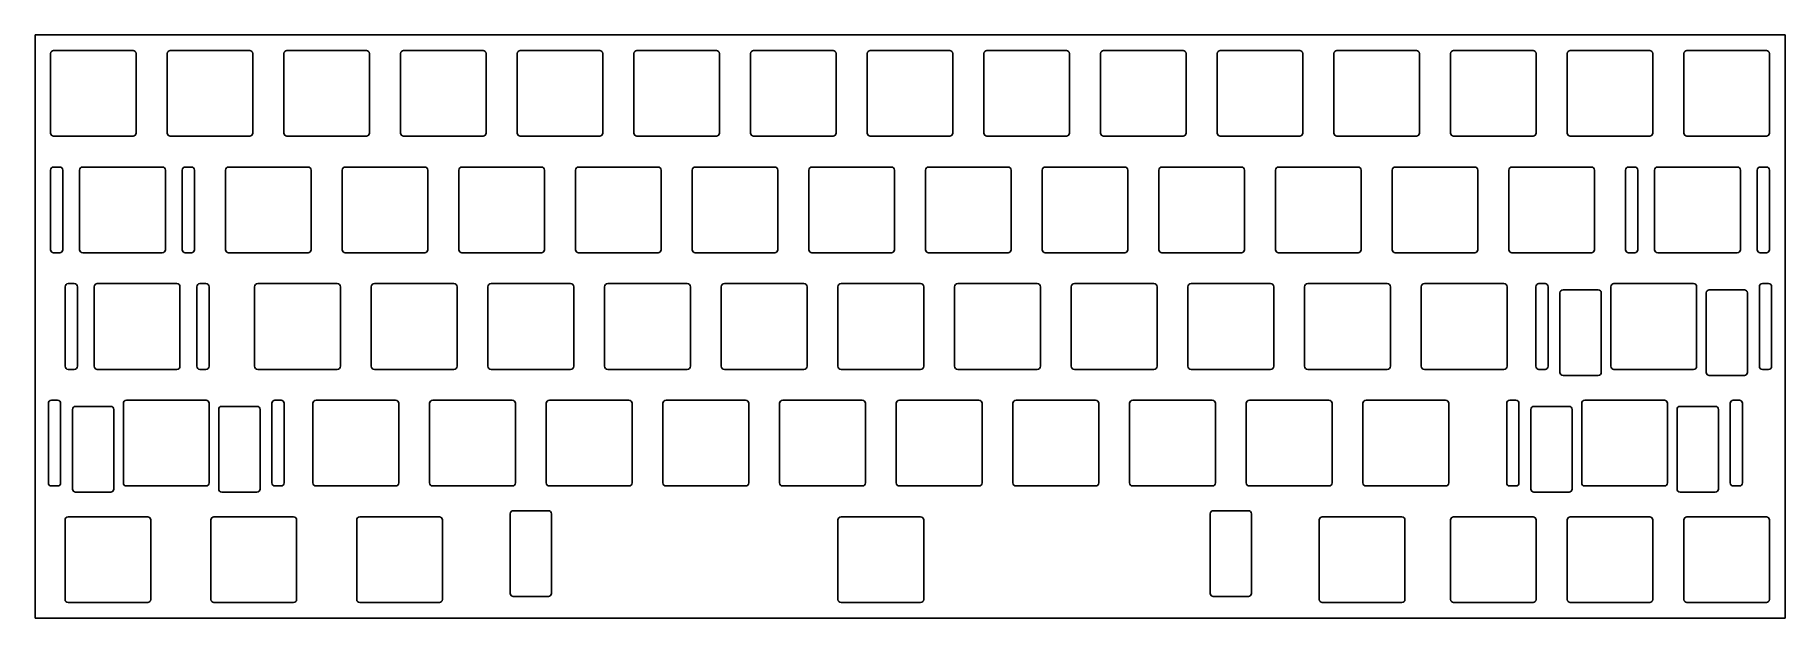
# Model space of a CAD drawing. Header units: millimetres. Extents: x 0 to 286, y -95 to 0.
import ezdxf

# ---------------------------------------------------------------- set-up
doc = ezdxf.new("R2010")
doc.units = ezdxf.units.MM

msp = doc.modelspace()

# ---------------------------------------------------------------- linework, layer by layer
for p, q in [((0, 0), (285.75, 0)), ((0, -95.25), (0, 0)), ((285.75, -95.25), (285.75, 0)), ((3.025, -2.525), (16.025, -2.525)), ((22.075, -2.525), (35.075, -2.525)), ((41.125, -2.525), (54.125, -2.525)), ((60.175, -2.525), (73.175, -2.525)), ((79.225, -2.525), (92.225, -2.525)), ((98.275, -2.525), (111.275, -2.525)), ((117.325, -2.525), (130.325, -2.525)), ((136.375, -2.525), (149.375, -2.525)), ((155.425, -2.525), (168.425, -2.525)), ((174.475, -2.525), (187.475, -2.525)), ((193.525, -2.525), (206.525, -2.525)), ((212.575, -2.525), (225.575, -2.525)), ((231.625, -2.525), (244.625, -2.525)), ((250.675, -2.525), (263.675, -2.525)), ((269.725, -2.525), (282.725, -2.525)), ((2.525, -3.025), (2.525, -16.025)), ((16.525, -3.025), (16.525, -16.025)), ((21.575, -3.025), (21.575, -16.025)), ((35.575, -3.025), (35.575, -16.025)), ((40.625, -3.025), (40.625, -16.025)), ((54.625, -3.025), (54.625, -16.025)), ((59.675, -3.025), (59.675, -16.025)), ((73.675, -3.025), (73.675, -16.025)), ((78.725, -3.025), (78.725, -16.025)), ((92.725, -3.025), (92.725, -16.025)), ((97.775, -3.025), (97.775, -16.025)), ((111.775, -3.025), (111.775, -16.025)), ((116.825, -3.025), (116.825, -16.025)), ((130.825, -3.025), (130.825, -16.025)), ((135.875, -3.025), (135.875, -16.025)), ((149.875, -3.025), (149.875, -16.025)), ((154.925, -3.025), (154.925, -16.025)), ((168.925, -3.025), (168.925, -16.025)), ((173.975, -3.025), (173.975, -16.025)), ((187.975, -3.025), (187.975, -16.025)), ((193.025, -3.025), (193.025, -16.025)), ((207.025, -3.025), (207.025, -16.025)), ((212.075, -3.025), (212.075, -16.025)), ((226.075, -3.025), (226.075, -16.025)), ((231.125, -3.025), (231.125, -16.025)), ((245.125, -3.025), (245.125, -16.025)), ((250.175, -3.025), (250.175, -16.025)), ((264.175, -3.025), (264.175, -16.025)), ((269.225, -3.025), (269.225, -16.025)), ((283.225, -3.025), (283.225, -16.025)), ((3.025, -16.525), (16.025, -16.525)), ((22.075, -16.525), (35.075, -16.525)), ((41.125, -16.525), (54.125, -16.525)), ((60.175, -16.525), (73.175, -16.525)), ((79.225, -16.525), (92.225, -16.525)), ((98.275, -16.525), (111.275, -16.525)), ((117.325, -16.525), (130.325, -16.525)), ((136.375, -16.525), (149.375, -16.525)), ((155.425, -16.525), (168.425, -16.525)), ((174.475, -16.525), (187.475, -16.525)), ((193.525, -16.525), (206.525, -16.525)), ((212.575, -16.525), (225.575, -16.525)), ((231.625, -16.525), (244.625, -16.525)), ((250.675, -16.525), (263.675, -16.525)), ((269.725, -16.525), (282.725, -16.525)), ((2.5375, -22.075), (2.5375, -35.075)), ((3.0375, -21.575), (4.0375, -21.575)), ((4.5375, -22.075), (4.5375, -35.075)), ((7.2875, -22.075), (7.2875, -35.075)), ((7.7875, -21.575), (20.7875, -21.575)), ((21.2875, -22.075), (21.2875, -35.075)), ((24.0375, -22.075), (24.0375, -35.075)), ((24.5375, -21.575), (25.5375, -21.575)), ((26.0375, -22.075), (26.0375, -35.075)), ((31.1, -22.075), (31.1, -35.075)), ((31.6, -21.575), (44.6, -21.575)), ((45.1, -22.075), (45.1, -35.075)), ((50.15, -22.075), (50.15, -35.075)), ((50.65, -21.575), (63.65, -21.575)), ((64.15, -22.075), (64.15, -35.075)), ((69.2, -22.075), (69.2, -35.075)), ((69.7, -21.575), (82.7, -21.575)), ((83.2, -22.075), (83.2, -35.075)), ((88.25, -22.075), (88.25, -35.075)), ((88.75, -21.575), (101.75, -21.575)), ((102.25, -22.075), (102.25, -35.075)), ((107.3, -22.075), (107.3, -35.075)), ((107.8, -21.575), (120.8, -21.575)), ((121.3, -22.075), (121.3, -35.075)), ((126.35, -22.075), (126.35, -35.075)), ((126.85, -21.575), (139.85, -21.575)), ((140.35, -22.075), (140.35, -35.075)), ((145.4, -22.075), (145.4, -35.075)), ((145.9, -21.575), (158.9, -21.575)), ((159.4, -22.075), (159.4, -35.075)), ((164.45, -22.075), (164.45, -35.075)), ((164.95, -21.575), (177.95, -21.575)), ((178.45, -22.075), (178.45, -35.075)), ((183.5, -22.075), (183.5, -35.075)), ((184, -21.575), (197, -21.575)), ((197.5, -22.075), (197.5, -35.075)), ((202.55, -22.075), (202.55, -35.075)), ((203.05, -21.575), (216.05, -21.575)), ((216.55, -22.075), (216.55, -35.075)), ((221.6, -22.075), (221.6, -35.075)), ((222.1, -21.575), (235.1, -21.575)), ((235.6, -22.075), (235.6, -35.075)), ((240.65, -22.075), (240.65, -35.075)), ((241.15, -21.575), (254.15, -21.575)), ((254.65, -22.075), (254.65, -35.075)), ((259.7125, -22.075), (259.7125, -35.075)), ((260.2125, -21.575), (261.2125, -21.575)), ((261.7125, -22.075), (261.7125, -35.075)), ((264.4625, -22.075), (264.4625, -35.075)), ((264.9625, -21.575), (277.9625, -21.575)), ((278.4625, -22.075), (278.4625, -35.075)), ((281.2125, -22.075), (281.2125, -35.075)), ((281.7125, -21.575), (282.7125, -21.575)), ((283.2125, -22.075), (283.2125, -35.075)), ((3.0375, -35.575), (4.0375, -35.575)), ((7.7875, -35.575), (20.7875, -35.575)), ((24.5375, -35.575), (25.5375, -35.575)), ((31.6, -35.575), (44.6, -35.575)), ((50.65, -35.575), (63.65, -35.575)), ((69.7, -35.575), (82.7, -35.575)), ((88.75, -35.575), (101.75, -35.575)), ((107.8, -35.575), (120.8, -35.575)), ((126.85, -35.575), (139.85, -35.575)), ((145.9, -35.575), (158.9, -35.575)), ((164.95, -35.575), (177.95, -35.575)), ((184, -35.575), (197, -35.575)), ((203.05, -35.575), (216.05, -35.575)), ((222.1, -35.575), (235.1, -35.575)), ((241.15, -35.575), (254.15, -35.575)), ((260.2125, -35.575), (261.2125, -35.575)), ((264.9625, -35.575), (277.9625, -35.575)), ((281.7125, -35.575), (282.7125, -35.575)), ((4.91875, -41.125), (4.91875, -54.125)), ((5.41875, -40.625), (6.41875, -40.625)), ((6.91875, -41.125), (6.91875, -54.125)), ((9.66875, -41.125), (9.66875, -54.125)), ((10.16875, -40.625), (23.16875, -40.625)), ((23.66875, -41.125), (23.66875, -54.125)), ((26.41875, -41.125), (26.41875, -54.125)), ((26.91875, -40.625), (27.91875, -40.625)), ((28.41875, -41.125), (28.41875, -54.125)), ((35.8625, -41.125), (35.8625, -54.125)), ((36.3625, -40.625), (49.3625, -40.625)), ((49.8625, -41.125), (49.8625, -54.125)), ((54.9125, -41.125), (54.9125, -54.125)), ((55.4125, -40.625), (68.4125, -40.625)), ((68.9125, -41.125), (68.9125, -54.125)), ((73.9625, -41.125), (73.9625, -54.125)), ((74.4625, -40.625), (87.4625, -40.625)), ((87.9625, -41.125), (87.9625, -54.125)), ((93.0125, -41.125), (93.0125, -54.125)), ((93.5125, -40.625), (106.5125, -40.625)), ((107.0125, -41.125), (107.0125, -54.125)), ((112.0625, -41.125), (112.0625, -54.125)), ((112.5625, -40.625), (125.5625, -40.625)), ((126.0625, -41.125), (126.0625, -54.125)), ((131.1125, -41.125), (131.1125, -54.125)), ((131.6125, -40.625), (144.6125, -40.625)), ((145.1125, -41.125), (145.1125, -54.125)), ((150.1625, -41.125), (150.1625, -54.125)), ((150.6625, -40.625), (163.6625, -40.625)), ((164.1625, -41.125), (164.1625, -54.125)), ((169.2125, -41.125), (169.2125, -54.125)), ((169.7125, -40.625), (182.7125, -40.625)), ((183.2125, -41.125), (183.2125, -54.125)), ((188.2625, -41.125), (188.2625, -54.125)), ((188.7625, -40.625), (201.7625, -40.625)), ((202.2625, -41.125), (202.2625, -54.125)), ((207.3125, -41.125), (207.3125, -54.125)), ((207.8125, -40.625), (220.8125, -40.625)), ((221.3125, -41.125), (221.3125, -54.125)), ((226.3625, -41.125), (226.3625, -54.125)), ((226.8625, -40.625), (239.8625, -40.625)), ((240.3625, -41.125), (240.3625, -54.125)), ((245.06875, -41.125), (245.06875, -54.125)), ((245.56875, -40.625), (246.56875, -40.625)), ((247.06875, -41.125), (247.06875, -54.125)), ((249.00575, -42.125), (249.00575, -55.125)), ((249.50575, -41.625), (255.25575, -41.625)), ((255.75575, -42.125), (255.75575, -55.125)), ((257.31875, -41.125), (257.31875, -54.125)), ((257.81875, -40.625), (270.81875, -40.625)), ((271.31875, -41.125), (271.31875, -54.125)), ((272.88175, -42.125), (272.88175, -55.125)), ((273.38175, -41.625), (279.13175, -41.625)), ((279.63175, -42.125), (279.63175, -55.125)), ((281.56875, -41.125), (281.56875, -54.125)), ((282.06875, -40.625), (283.06875, -40.625)), ((283.56875, -41.125), (283.56875, -54.125)), ((5.41875, -54.625), (6.41875, -54.625)), ((10.16875, -54.625), (23.16875, -54.625)), ((26.91875, -54.625), (27.91875, -54.625)), ((36.3625, -54.625), (49.3625, -54.625)), ((55.4125, -54.625), (68.4125, -54.625)), ((74.4625, -54.625), (87.4625, -54.625)), ((93.5125, -54.625), (106.5125, -54.625)), ((112.5625, -54.625), (125.5625, -54.625)), ((131.6125, -54.625), (144.6125, -54.625)), ((150.6625, -54.625), (163.6625, -54.625)), ((169.7125, -54.625), (182.7125, -54.625)), ((188.7625, -54.625), (201.7625, -54.625)), ((207.8125, -54.625), (220.8125, -54.625)), ((226.8625, -54.625), (239.8625, -54.625)), ((245.56875, -54.625), (246.56875, -54.625)), ((249.50575, -55.625), (255.25575, -55.625)), ((257.81875, -54.625), (270.81875, -54.625)), ((273.38175, -55.625), (279.13175, -55.625)), ((282.06875, -54.625), (283.06875, -54.625)), ((2.68125, -59.675), (3.68125, -59.675)), ((14.93125, -59.675), (27.93125, -59.675)), ((39.18125, -59.675), (40.18125, -59.675)), ((45.8875, -59.675), (58.8875, -59.675)), ((64.9375, -59.675), (77.9375, -59.675)), ((83.9875, -59.675), (96.9875, -59.675)), ((103.0375, -59.675), (116.0375, -59.675)), ((122.0875, -59.675), (135.0875, -59.675)), ((141.1375, -59.675), (154.1375, -59.675)), ((160.1875, -59.675), (173.1875, -59.675)), ((179.2375, -59.675), (192.2375, -59.675)), ((198.2875, -59.675), (211.2875, -59.675)), ((217.3375, -59.675), (230.3375, -59.675)), ((240.80625, -59.675), (241.80625, -59.675)), ((253.05625, -59.675), (266.05625, -59.675)), ((277.30625, -59.675), (278.30625, -59.675)), ((2.18125, -60.175), (2.18125, -73.175)), ((4.18125, -60.175), (4.18125, -73.175)), ((6.11825, -61.175), (6.11825, -74.175)), ((6.61825, -60.675), (12.36825, -60.675)), ((12.86825, -61.175), (12.86825, -74.175)), ((14.43125, -60.175), (14.43125, -73.175)), ((28.43125, -60.175), (28.43125, -73.175)), ((29.99425, -61.175), (29.99425, -74.175)), ((30.49425, -60.675), (36.24425, -60.675)), ((36.74425, -61.175), (36.74425, -74.175)), ((38.68125, -60.175), (38.68125, -73.175)), ((40.68125, -60.175), (40.68125, -73.175)), ((45.3875, -60.175), (45.3875, -73.175)), ((59.3875, -60.175), (59.3875, -73.175)), ((64.4375, -60.175), (64.4375, -73.175)), ((78.4375, -60.175), (78.4375, -73.175)), ((83.4875, -60.175), (83.4875, -73.175)), ((97.4875, -60.175), (97.4875, -73.175)), ((102.5375, -60.175), (102.5375, -73.175)), ((116.5375, -60.175), (116.5375, -73.175)), ((121.5875, -60.175), (121.5875, -73.175)), ((135.5875, -60.175), (135.5875, -73.175)), ((140.6375, -60.175), (140.6375, -73.175)), ((154.6375, -60.175), (154.6375, -73.175)), ((159.6875, -60.175), (159.6875, -73.175)), ((173.6875, -60.175), (173.6875, -73.175)), ((178.7375, -60.175), (178.7375, -73.175)), ((192.7375, -60.175), (192.7375, -73.175)), ((197.7875, -60.175), (197.7875, -73.175)), ((211.7875, -60.175), (211.7875, -73.175)), ((216.8375, -60.175), (216.8375, -73.175)), ((230.8375, -60.175), (230.8375, -73.175)), ((240.30625, -60.175), (240.30625, -73.175)), ((242.30625, -60.175), (242.30625, -73.175)), ((244.24325, -61.175), (244.24325, -74.175)), ((244.74325, -60.675), (250.49325, -60.675)), ((250.99325, -61.175), (250.99325, -74.175)), ((252.55625, -60.175), (252.55625, -73.175)), ((266.55625, -60.175), (266.55625, -73.175)), ((268.11925, -61.175), (268.11925, -74.175)), ((268.61925, -60.675), (274.36925, -60.675)), ((274.86925, -61.175), (274.86925, -74.175)), ((276.80625, -60.175), (276.80625, -73.175)), ((278.80625, -60.175), (278.80625, -73.175)), ((2.68125, -73.675), (3.68125, -73.675)), ((14.93125, -73.675), (27.93125, -73.675)), ((39.18125, -73.675), (40.18125, -73.675)), ((45.8875, -73.675), (58.8875, -73.675)), ((64.9375, -73.675), (77.9375, -73.675)), ((83.9875, -73.675), (96.9875, -73.675)), ((103.0375, -73.675), (116.0375, -73.675)), ((122.0875, -73.675), (135.0875, -73.675)), ((141.1375, -73.675), (154.1375, -73.675)), ((160.1875, -73.675), (173.1875, -73.675)), ((179.2375, -73.675), (192.2375, -73.675)), ((198.2875, -73.675), (211.2875, -73.675)), ((217.3375, -73.675), (230.3375, -73.675)), ((240.80625, -73.675), (241.80625, -73.675)), ((253.05625, -73.675), (266.05625, -73.675)), ((277.30625, -73.675), (278.30625, -73.675)), ((6.61825, -74.675), (12.36825, -74.675)), ((30.49425, -74.675), (36.24425, -74.675)), ((244.74325, -74.675), (250.49325, -74.675)), ((268.61925, -74.675), (274.36925, -74.675)), ((4.90625, -79.225), (4.90625, -92.225)), ((5.40625, -78.725), (18.40625, -78.725)), ((18.90625, -79.225), (18.90625, -92.225)), ((28.71875, -79.225), (28.71875, -92.225)), ((29.21875, -78.725), (42.21875, -78.725)), ((42.71875, -79.225), (42.71875, -92.225)), ((52.53125, -79.225), (52.53125, -92.225)), ((53.03125, -78.725), (66.03125, -78.725)), ((66.53125, -79.225), (66.53125, -92.225)), ((77.5875, -91.225), (77.5875, -78.225)), ((83.8375, -77.725), (78.0875, -77.725)), ((84.3375, -91.225), (84.3375, -78.225)), ((131.1125, -79.225), (131.1125, -92.225)), ((131.6125, -78.725), (144.6125, -78.725)), ((145.1125, -79.225), (145.1125, -92.225)), ((191.8875, -91.225), (191.8875, -78.225)), ((198.1375, -77.725), (192.3875, -77.725)), ((198.6375, -91.225), (198.6375, -78.225)), ((209.69375, -79.225), (209.69375, -92.225)), ((210.19375, -78.725), (223.19375, -78.725)), ((223.69375, -79.225), (223.69375, -92.225)), ((231.125, -79.225), (231.125, -92.225)), ((231.625, -78.725), (244.625, -78.725)), ((245.125, -79.225), (245.125, -92.225)), ((250.175, -79.225), (250.175, -92.225)), ((250.675, -78.725), (263.675, -78.725)), ((264.175, -79.225), (264.175, -92.225)), ((269.225, -79.225), (269.225, -92.225)), ((269.725, -78.725), (282.725, -78.725)), ((283.225, -79.225), (283.225, -92.225)), ((5.40625, -92.725), (18.40625, -92.725)), ((29.21875, -92.725), (42.21875, -92.725)), ((53.03125, -92.725), (66.03125, -92.725)), ((83.8375, -91.725), (78.0875, -91.725)), ((131.6125, -92.725), (144.6125, -92.725)), ((198.1375, -91.725), (192.3875, -91.725)), ((210.19375, -92.725), (223.19375, -92.725)), ((231.625, -92.725), (244.625, -92.725)), ((250.675, -92.725), (263.675, -92.725)), ((269.725, -92.725), (282.725, -92.725)), ((0, -95.25), (285.75, -95.25))]:
    msp.add_line(p, q)
for centre, start, end in [((3.025, -3.025), 90, 180), ((16.025, -3.025), 0, 90), ((22.075, -3.025), 90, 180), ((35.075, -3.025), 0, 90), ((41.125, -3.025), 90, 180), ((54.125, -3.025), 0, 90), ((60.175, -3.025), 90, 180), ((73.175, -3.025), 0, 90), ((79.225, -3.025), 90, 180), ((92.225, -3.025), 0, 90), ((98.275, -3.025), 90, 180), ((111.275, -3.025), 0, 90), ((117.325, -3.025), 90, 180), ((130.325, -3.025), 0, 90), ((136.375, -3.025), 90, 180), ((149.375, -3.025), 0, 90), ((155.425, -3.025), 90, 180), ((168.425, -3.025), 0, 90), ((174.475, -3.025), 90, 180), ((187.475, -3.025), 0, 90), ((193.525, -3.025), 90, 180), ((206.525, -3.025), 0, 90), ((212.575, -3.025), 90, 180), ((225.575, -3.025), 0, 90), ((231.625, -3.025), 90, 180), ((244.625, -3.025), 0, 90), ((250.675, -3.025), 90, 180), ((263.675, -3.025), 0, 90), ((269.725, -3.025), 90, 180), ((282.725, -3.025), 0, 90), ((3.025, -16.025), 180, 270), ((16.025, -16.025), 270, 0), ((22.075, -16.025), 180, 270), ((35.075, -16.025), 270, 0), ((41.125, -16.025), 180, 270), ((54.125, -16.025), 270, 0), ((60.175, -16.025), 180, 270), ((73.175, -16.025), 270, 0), ((79.225, -16.025), 180, 270), ((92.225, -16.025), 270, 0), ((98.275, -16.025), 180, 270), ((111.275, -16.025), 270, 0), ((117.325, -16.025), 180, 270), ((130.325, -16.025), 270, 0), ((136.375, -16.025), 180, 270), ((149.375, -16.025), 270, 0), ((155.425, -16.025), 180, 270), ((168.425, -16.025), 270, 0), ((174.475, -16.025), 180, 270), ((187.475, -16.025), 270, 0), ((193.525, -16.025), 180, 270), ((206.525, -16.025), 270, 0), ((212.575, -16.025), 180, 270), ((225.575, -16.025), 270, 0), ((231.625, -16.025), 180, 270), ((244.625, -16.025), 270, 0), ((250.675, -16.025), 180, 270), ((263.675, -16.025), 270, 0), ((269.725, -16.025), 180, 270), ((282.725, -16.025), 270, 0), ((3.0375, -22.075), 90, 180), ((4.0375, -22.075), 0, 90), ((7.7875, -22.075), 90, 180), ((20.7875, -22.075), 0, 90), ((24.5375, -22.075), 90, 180), ((25.5375, -22.075), 0, 90), ((31.6, -22.075), 90, 180), ((44.6, -22.075), 0, 90), ((50.65, -22.075), 90, 180), ((63.65, -22.075), 0, 90), ((69.7, -22.075), 90, 180), ((82.7, -22.075), 0, 90), ((88.75, -22.075), 90, 180), ((101.75, -22.075), 0, 90), ((107.8, -22.075), 90, 180), ((120.8, -22.075), 0, 90), ((126.85, -22.075), 90, 180), ((139.85, -22.075), 0, 90), ((145.9, -22.075), 90, 180), ((158.9, -22.075), 0, 90), ((164.95, -22.075), 90, 180), ((177.95, -22.075), 0, 90), ((184, -22.075), 90, 180), ((197, -22.075), 0, 90), ((203.05, -22.075), 90, 180), ((216.05, -22.075), 0, 90), ((222.1, -22.075), 90, 180), ((235.1, -22.075), 0, 90), ((241.15, -22.075), 90, 180), ((254.15, -22.075), 0, 90), ((260.2125, -22.075), 90, 180), ((261.2125, -22.075), 0, 90), ((264.9625, -22.075), 90, 180), ((277.9625, -22.075), 0, 90), ((281.7125, -22.075), 90, 180), ((282.7125, -22.075), 0, 90), ((3.0375, -35.075), 180, 270), ((4.0375, -35.075), 270, 0), ((7.7875, -35.075), 180, 270), ((20.7875, -35.075), 270, 0), ((24.5375, -35.075), 180, 270), ((25.5375, -35.075), 270, 0), ((31.6, -35.075), 180, 270), ((44.6, -35.075), 270, 0), ((50.65, -35.075), 180, 270), ((63.65, -35.075), 270, 0), ((69.7, -35.075), 180, 270), ((82.7, -35.075), 270, 0), ((88.75, -35.075), 180, 270), ((101.75, -35.075), 270, 0), ((107.8, -35.075), 180, 270), ((120.8, -35.075), 270, 0), ((126.85, -35.075), 180, 270), ((139.85, -35.075), 270, 0), ((145.9, -35.075), 180, 270), ((158.9, -35.075), 270, 0), ((164.95, -35.075), 180, 270), ((177.95, -35.075), 270, 0), ((184, -35.075), 180, 270), ((197, -35.075), 270, 0), ((203.05, -35.075), 180, 270), ((216.05, -35.075), 270, 0), ((222.1, -35.075), 180, 270), ((235.1, -35.075), 270, 0), ((241.15, -35.075), 180, 270), ((254.15, -35.075), 270, 0), ((260.2125, -35.075), 180, 270), ((261.2125, -35.075), 270, 0), ((264.9625, -35.075), 180, 270), ((277.9625, -35.075), 270, 0), ((281.7125, -35.075), 180, 270), ((282.7125, -35.075), 270, 0), ((5.41875, -41.125), 90, 180), ((6.41875, -41.125), 0, 90), ((10.16875, -41.125), 90, 180), ((23.16875, -41.125), 0, 90), ((26.91875, -41.125), 90, 180), ((27.91875, -41.125), 0, 90), ((36.3625, -41.125), 90, 180), ((49.3625, -41.125), 0, 90), ((55.4125, -41.125), 90, 180), ((68.4125, -41.125), 0, 90), ((74.4625, -41.125), 90, 180), ((87.4625, -41.125), 0, 90), ((93.5125, -41.125), 90, 180), ((106.5125, -41.125), 0, 90), ((112.5625, -41.125), 90, 180), ((125.5625, -41.125), 0, 90), ((131.6125, -41.125), 90, 180), ((144.6125, -41.125), 0, 90), ((150.6625, -41.125), 90, 180), ((163.6625, -41.125), 0, 90), ((169.7125, -41.125), 90, 180), ((182.7125, -41.125), 0, 90), ((188.7625, -41.125), 90, 180), ((201.7625, -41.125), 0, 90), ((207.8125, -41.125), 90, 180), ((220.8125, -41.125), 0, 90), ((226.8625, -41.125), 90, 180), ((239.8625, -41.125), 0, 90), ((245.56875, -41.125), 90, 180), ((246.56875, -41.125), 0, 90), ((249.50575, -42.125), 90, 180), ((255.25575, -42.125), 0, 90), ((257.81875, -41.125), 90, 180), ((270.81875, -41.125), 0, 90), ((273.38175, -42.125), 90, 180), ((279.13175, -42.125), 0, 90), ((282.06875, -41.125), 90, 180), ((283.06875, -41.125), 0, 90), ((5.41875, -54.125), 180, 270), ((6.41875, -54.125), 270, 0), ((10.16875, -54.125), 180, 270), ((23.16875, -54.125), 270, 0), ((26.91875, -54.125), 180, 270), ((27.91875, -54.125), 270, 0), ((36.3625, -54.125), 180, 270), ((49.3625, -54.125), 270, 0), ((55.4125, -54.125), 180, 270), ((68.4125, -54.125), 270, 0), ((74.4625, -54.125), 180, 270), ((87.4625, -54.125), 270, 0), ((93.5125, -54.125), 180, 270), ((106.5125, -54.125), 270, 0), ((112.5625, -54.125), 180, 270), ((125.5625, -54.125), 270, 0), ((131.6125, -54.125), 180, 270), ((144.6125, -54.125), 270, 0), ((150.6625, -54.125), 180, 270), ((163.6625, -54.125), 270, 0), ((169.7125, -54.125), 180, 270), ((182.7125, -54.125), 270, 0), ((188.7625, -54.125), 180, 270), ((201.7625, -54.125), 270, 0), ((207.8125, -54.125), 180, 270), ((220.8125, -54.125), 270, 0), ((226.8625, -54.125), 180, 270), ((239.8625, -54.125), 270, 0), ((245.56875, -54.125), 180, 270), ((246.56875, -54.125), 270, 0), ((257.81875, -54.125), 180, 270), ((270.81875, -54.125), 270, 0), ((282.06875, -54.125), 180, 270), ((283.06875, -54.125), 270, 0), ((249.50575, -55.125), 180, 270), ((255.25575, -55.125), 270, 0), ((273.38175, -55.125), 180, 270), ((279.13175, -55.125), 270, 0), ((2.68125, -60.175), 90, 180), ((3.68125, -60.175), 0, 90), ((14.93125, -60.175), 90, 180), ((27.93125, -60.175), 0, 90), ((39.18125, -60.175), 90, 180), ((40.18125, -60.175), 0, 90), ((45.8875, -60.175), 90, 180), ((58.8875, -60.175), 0, 90), ((64.9375, -60.175), 90, 180), ((77.9375, -60.175), 0, 90), ((83.9875, -60.175), 90, 180), ((96.9875, -60.175), 0, 90), ((103.0375, -60.175), 90, 180), ((116.0375, -60.175), 0, 90), ((122.0875, -60.175), 90, 180), ((135.0875, -60.175), 0, 90), ((141.1375, -60.175), 90, 180), ((154.1375, -60.175), 0, 90), ((160.1875, -60.175), 90, 180), ((173.1875, -60.175), 0, 90), ((179.2375, -60.175), 90, 180), ((192.2375, -60.175), 0, 90), ((198.2875, -60.175), 90, 180), ((211.2875, -60.175), 0, 90), ((217.3375, -60.175), 90, 180), ((230.3375, -60.175), 0, 90), ((240.80625, -60.175), 90, 180), ((241.80625, -60.175), 0, 90), ((253.05625, -60.175), 90, 180), ((266.05625, -60.175), 0, 90), ((277.30625, -60.175), 90, 180), ((278.30625, -60.175), 0, 90), ((6.61825, -61.175), 90, 180), ((12.36825, -61.175), 0, 90), ((30.49425, -61.175), 90, 180), ((36.24425, -61.175), 0, 90), ((244.74325, -61.175), 90, 180), ((250.49325, -61.175), 0, 90), ((268.61925, -61.175), 90, 180), ((274.36925, -61.175), 0, 90), ((2.68125, -73.175), 180, 270), ((3.68125, -73.175), 270, 0), ((6.61825, -74.175), 180, 270), ((12.36825, -74.175), 270, 0), ((14.93125, -73.175), 180, 270), ((27.93125, -73.175), 270, 0), ((30.49425, -74.175), 180, 270), ((36.24425, -74.175), 270, 0), ((39.18125, -73.175), 180, 270), ((40.18125, -73.175), 270, 0), ((45.8875, -73.175), 180, 270), ((58.8875, -73.175), 270, 0), ((64.9375, -73.175), 180, 270), ((77.9375, -73.175), 270, 0), ((83.9875, -73.175), 180, 270), ((96.9875, -73.175), 270, 0), ((103.0375, -73.175), 180, 270), ((116.0375, -73.175), 270, 0), ((122.0875, -73.175), 180, 270), ((135.0875, -73.175), 270, 0), ((141.1375, -73.175), 180, 270), ((154.1375, -73.175), 270, 0), ((160.1875, -73.175), 180, 270), ((173.1875, -73.175), 270, 0), ((179.2375, -73.175), 180, 270), ((192.2375, -73.175), 270, 0), ((198.2875, -73.175), 180, 270), ((211.2875, -73.175), 270, 0), ((217.3375, -73.175), 180, 270), ((230.3375, -73.175), 270, 0), ((240.80625, -73.175), 180, 270), ((241.80625, -73.175), 270, 0), ((244.74325, -74.175), 180, 270), ((250.49325, -74.175), 270, 0), ((253.05625, -73.175), 180, 270), ((266.05625, -73.175), 270, 0), ((268.61925, -74.175), 180, 270), ((274.36925, -74.175), 270, 0), ((277.30625, -73.175), 180, 270), ((278.30625, -73.175), 270, 0), ((5.40625, -79.225), 90, 180), ((18.40625, -79.225), 0, 90), ((29.21875, -79.225), 90, 180), ((42.21875, -79.225), 0, 90), ((53.03125, -79.225), 90, 180), ((66.03125, -79.225), 0, 90), ((78.0875, -78.225), 90, 180), ((83.8375, -78.225), 0, 90), ((131.6125, -79.225), 90, 180), ((144.6125, -79.225), 0, 90), ((192.3875, -78.225), 90, 180), ((198.1375, -78.225), 0, 90), ((210.19375, -79.225), 90, 180), ((223.19375, -79.225), 0, 90), ((231.625, -79.225), 90, 180), ((244.625, -79.225), 0, 90), ((250.675, -79.225), 90, 180), ((263.675, -79.225), 0, 90), ((269.725, -79.225), 90, 180), ((282.725, -79.225), 0, 90), ((78.0875, -91.225), 180, 270), ((83.8375, -91.225), 270, 0), ((192.3875, -91.225), 180, 270), ((198.1375, -91.225), 270, 0), ((5.40625, -92.225), 180, 270), ((18.40625, -92.225), 270, 0), ((29.21875, -92.225), 180, 270), ((42.21875, -92.225), 270, 0), ((53.03125, -92.225), 180, 270), ((66.03125, -92.225), 270, 0), ((131.6125, -92.225), 180, 270), ((144.6125, -92.225), 270, 0), ((210.19375, -92.225), 180, 270), ((223.19375, -92.225), 270, 0), ((231.625, -92.225), 180, 270), ((244.625, -92.225), 270, 0), ((250.675, -92.225), 180, 270), ((263.675, -92.225), 270, 0), ((269.725, -92.225), 180, 270), ((282.725, -92.225), 270, 0)]:
    msp.add_arc(centre, 0.5, start, end)

doc.saveas('drawing.dxf')
